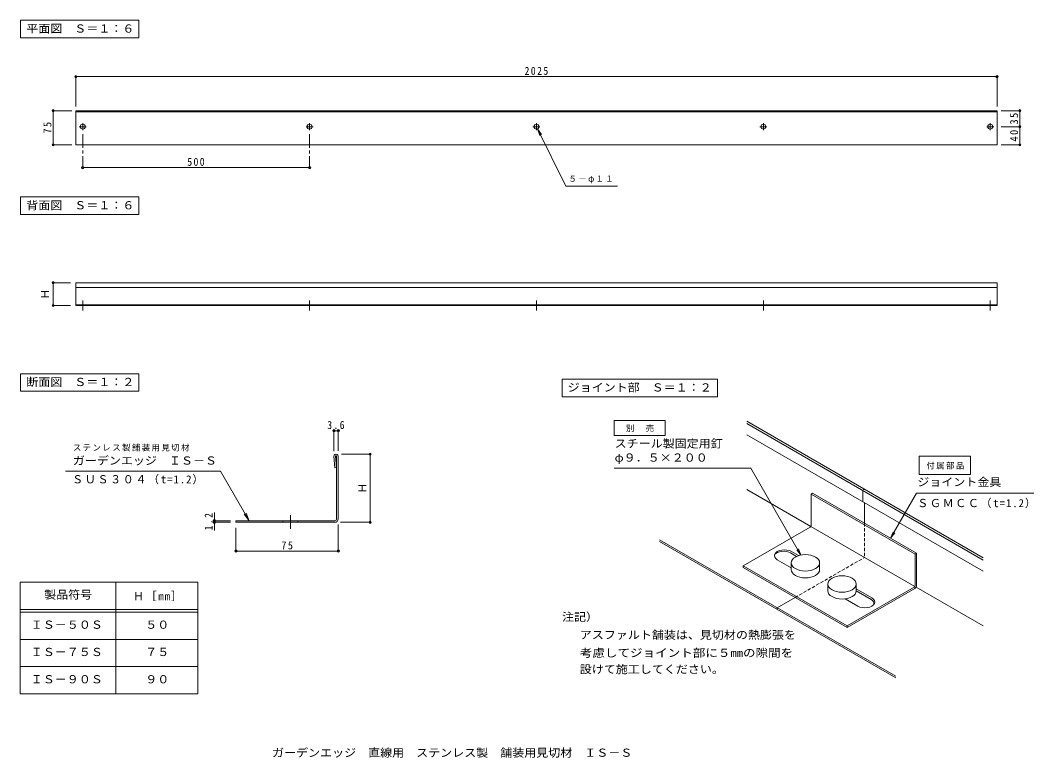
# Model space of a CAD drawing. Units: millimetres, scale not verified, with parts at other scales. Extents: x -374 to 369, y -272 to 268.
import ezdxf
from ezdxf.enums import TextEntityAlignment as Align

# ---------------------------------------------------------------- set-up
doc = ezdxf.new("R2010")
doc.units = ezdxf.units.MM
doc.header["$LTSCALE"] = 2
doc.header["$PDMODE"] = 32
doc.header["$PDSIZE"] = 1.6
for name, pattern in [('CHAIN1', [8, 5, -1, 1, -1]), ('DASHED1', [1.8, 1.2, -0.6]), ('DASHED2', [3, 2, -1]), ('DOUBLE_CHAIN1', [8.8, 5, -1, 0.6, -0.6, 0.6, -1])]:
    doc.linetypes.add(name, pattern=pattern)
for name, color, linetype, lineweight in [('A-0_通り芯', 3, 'Continuous', 9), ('A-4_文字', 7, 'Continuous', 9), ('A-5_建具', 7, 'Continuous', 9), ('A-F_断熱材', 7, 'Continuous', 9), ('D-0_通り芯', 3, 'Continuous', 9), ('D-2_仕上', 3, 'Continuous', 9), ('D-4_文字', 7, 'Continuous', 9), ('D-5_建具', 7, 'Continuous', 9), ('D-6_間仕切', 6, 'Continuous', 5), ('D-F_断熱材', 7, 'Continuous', 9)]:
    doc.layers.add(name, color=color, linetype=linetype, lineweight=lineweight)
doc.layers.add('F-5_F-5ﾚｲﾔ', color=2, linetype='Continuous')
doc.styles.add('ＭＳ ゴシック', font='')
doc.styles.get('ＭＳ ゴシック').set_extended_font_data('MS Gothic')

msp = doc.modelspace()

# ---------------------------------------------------------------- linework, layer by layer
at = {"layer": 'A-0_通り芯'}
for p, q in [((-333.254, 201.878), (-333.254, 176.878)), ((-333.254, 201.078), (341.745, 201.078)), ((-333.254, 176.878), (341.745, 176.878)), ((-333.254, 75.779), (-333.254, 59.112)), ((-333.254, 75.779), (341.745, 75.779)), ((341.745, 75.779), (341.745, 59.112)), ((-333.254, 72.346), (341.745, 72.346)), ((-333.254, 59.512), (341.745, 59.512)), ((-333.254, 59.112), (341.745, 59.112))]:
    msp.add_line(p, q, dxfattribs=at)
at = {"layer": 'A-0_通り芯', "linetype": 'DASHED2'}
msp.add_line((-333.254, 201.478), (341.745, 201.478), dxfattribs=at)
at = {"layer": 'A-0_通り芯', "linetype": 'CHAIN1'}
for p, q in [((-330.826, 190.212), (-325.683, 190.212)), ((-328.254, 187.64), (-328.254, 192.783)), ((-164.576, 190.212), (-159.433, 190.212)), ((-162.004, 187.64), (-162.004, 192.783)), ((1.674, 190.212), (6.817, 190.212)), ((4.245, 187.64), (4.245, 192.783)), ((167.924, 190.212), (173.067, 190.212)), ((170.495, 187.64), (170.495, 192.783)), ((334.174, 190.212), (339.317, 190.212)), ((336.745, 187.64), (336.745, 192.783)), ((-328.254, 62.848), (-328.254, 55.377)), ((-162.004, 62.848), (-162.004, 55.377)), ((4.245, 62.848), (4.245, 55.377)), ((170.495, 62.848), (170.495, 55.377)), ((336.745, 62.848), (336.745, 55.377))]:
    msp.add_line(p, q, dxfattribs=at)
at = {"layer": 'A-0_通り芯'}
msp.add_lwpolyline([(-333.254, 201.878), (341.745, 201.878), (341.745, 176.878)], dxfattribs=at)
for centre in [(-328.254, 190.212), (-162.004, 190.212), (4.245, 190.212), (170.495, 190.212), (336.745, 190.212)]:
    msp.add_circle(centre, 1.833, dxfattribs=at)
at = {"layer": 'A-4_文字'}
for p, q in [((-333.254, 204.878), (-333.254, 227.478)), ((-333.254, 226.878), (341.745, 226.878)), ((341.745, 204.878), (341.745, 227.478)), ((-336.254, 201.878), (-350.521, 201.878)), ((-349.921, 176.878), (-349.921, 201.878)), ((344.745, 201.878), (359.012, 201.878)), ((358.412, 190.212), (358.412, 201.878)), ((344.745, 190.212), (359.012, 190.212)), ((358.412, 176.878), (358.412, 190.212)), ((-336.254, 176.878), (-350.521, 176.878)), ((344.745, 176.878), (359.012, 176.878)), ((-328.254, 160.212), (-162.004, 160.212)), ((-350.521, 75.779), (-337.254, 75.779)), ((-349.921, 75.779), (-349.921, 59.112)), ((-350.521, 59.112), (-337.254, 59.112))]:
    msp.add_line(p, q, dxfattribs=at)
at = {"layer": 'A-4_文字', "linetype": 'CHAIN1'}
for p, q in [((-328.254, 184.64), (-328.254, 159.612)), ((-162.004, 184.64), (-162.004, 159.612))]:
    msp.add_line(p, q, dxfattribs=at)
at = {"layer": 'A-4_文字'}
for p in [(-333.254, 226.878), (341.745, 226.878), (-349.921, 201.878), (358.412, 201.878), (358.412, 190.212), (-349.921, 176.878), (358.412, 176.878), (-328.254, 160.212), (-162.004, 160.212), (-349.921, 75.779), (-349.921, 59.112)]:
    msp.add_point(p, dxfattribs=at)
at = {"layer": 'A-5_建具'}
for p, q in [((5.056, 188.567), (25.712, 146.674)), ((5.056, 188.567), (7.834, 184.41)), ((5.056, 188.567), (6.663, 183.833)), ((25.712, 146.674), (63.712, 146.674))]:
    msp.add_line(p, q, dxfattribs=at)
at = {"layer": 'A-F_断熱材'}
for p, q in [((-373.721, 268.215), (-287.141, 268.215)), ((-373.721, 268.215), (-373.721, 255.33)), ((-287.141, 268.215), (-287.141, 255.33)), ((-373.721, 255.33), (-287.141, 255.33)), ((-373.721, 138.664), (-287.141, 138.664)), ((-373.721, 138.664), (-373.721, 125.779)), ((-287.141, 138.664), (-287.141, 125.779)), ((-373.721, 125.779), (-287.141, 125.779))]:
    msp.add_line(p, q, dxfattribs=at)
at = {"layer": 'D-0_通り芯'}
for p, q in [((-143.4, -59.822), (-144.152, -51.547)), ((-142.205, -59.713), (-142.957, -51.438)), ((-142.2, -51.404), (-142.2, -97.422)), ((-141, -97.422), (-141, -51.404)), ((-143.4, -59.822), (-142.205, -59.713)), ((-216, -99.822), (-216, -98.622)), ((-143.394, -98.622), (-216, -98.622)), ((-216, -99.822), (-143.4, -99.822))]:
    msp.add_line(p, q, dxfattribs=at)
at = {"layer": 'D-0_通り芯', "linetype": 'DOUBLE_CHAIN1'}
msp.add_line((-176, -104.531), (-176, -93.912), dxfattribs=at)
at = {"layer": 'D-0_通り芯', "linetype": 'DASHED1'}
for p, q in [((-181.5, -99.822), (-181.5, -98.622)), ((-170.5, -99.822), (-170.5, -98.622))]:
    msp.add_line(p, q, dxfattribs=at)
at = {"layer": 'D-0_通り芯'}
for centre, radius, start, end in [((-142.579, -51.404), 1.579, 0, 185.1944), ((-142.579, -51.404), 0.379, 0, 185.1944), ((-143.4, -97.422), 1.2, 270, 0), ((-143.4, -97.422), 2.4, 270, 0)]:
    msp.add_arc(centre, radius, start, end, dxfattribs=at)
at = {"layer": 'D-2_仕上'}
for p, q in [((158.369, -25.756), (331.574, -125.756)), ((158.369, -27.456), (331.574, -127.456)), ((158.369, -35.756), (331.574, -135.756)), ((158.369, -75.756), (205.32, -102.863)), ((243.425, -76.563), (243.425, -84.863)), ((244.625, -85.556), (244.625, -100.556)), ((94.456, -112.656), (267.661, -212.656)), ((94.456, -113.856), (267.661, -213.856)), ((282.409, -147.37), (331.574, -175.756)), ((193.703, -154.956), (180.713, -162.456)), ((180.713, -162.456), (180.713, -163.656))]:
    msp.add_line(p, q, dxfattribs=at)
at = {"layer": 'D-2_仕上', "linetype": 'DASHED1'}
for p in [(244.625, -100.556), (193.703, -154.956)]:
    msp.add_line(p, (244.625, -125.556), dxfattribs=at)
at = {"layer": 'D-2_仕上'}
msp.add_arc((244.525, -76.785), 1.122, 66.54946, 168.57926, dxfattribs=at)
at = {"layer": 'D-4_文字'}
for p, q in [((-144.152, -32.099), (-144.152, -47.546)), ((-141, -32.699), (-144.152, -32.699)), ((-141, -32.099), (-141, -47.404)), ((-231.753, -98.622), (-231.753, -92.722)), ((-232.353, -98.622), (-220, -98.622)), ((-232.353, -99.822), (-220, -99.822)), ((-231.753, -99.822), (-231.753, -98.622)), ((-231.753, -99.822), (-231.753, -105.722)), ((-216, -121.513), (-216, -103.822)), ((-141, -121.513), (-141, -101.422)), ((-216, -120.913), (-141, -120.913))]:
    msp.add_line(p, q, dxfattribs=at)
for p in [(-144.152, -32.699), (-141, -32.699), (-117.596, -49.824), (-231.753, -98.622), (-231.753, -99.822), (-117.596, -99.822), (-216, -120.913), (-141, -120.913)]:
    msp.add_point(p, dxfattribs=at)
at = {"layer": 'D-5_建具'}
msp.add_line((161.242, -60.11), (61.074, -60.11), dxfattribs=at)
at = {"layer": 'D-5_建具', "color": 4}
msp.add_line((-144.6, -98.622), (-171.25, -98.622), dxfattribs=at)
at = {"layer": 'D-5_建具'}
msp.add_lwpolyline([(61.074, -25.09), (61.074, -36.149), (98.641, -36.149), (98.641, -25.09)], close=True, dxfattribs=at)
at = {"layer": 'D-6_間仕切'}
for p, q in [((206.52, -78.556), (205.481, -79.156)), ((281.691, -123.156), (205.481, -79.156)), ((205.481, -102.263), (205.481, -79.156)), ((204.881, -103.302), (155.598, -131.756)), ((205.32, -102.863), (281.53, -146.863)), ((190.505, -122.295), (194.886, -124.824)), ((191.105, -121.256), (196.331, -124.273)), ((281.691, -146.263), (281.691, -123.156)), ((282.73, -146.17), (282.73, -122.556)), ((231.808, -175.756), (155.598, -131.756)), ((155.598, -132.956), (155.598, -131.756)), ((231.808, -176.956), (155.598, -132.956)), ((180.713, -127.256), (190.92, -133.149)), ((190.92, -129.545), (190.92, -134.545)), ((211.74, -129.545), (211.74, -134.545)), ((217.767, -145.045), (217.767, -150.045)), ((281.091, -147.302), (231.808, -175.756)), ((281.53, -148.248), (231.808, -176.956)), ((238.587, -145.045), (238.587, -150.045)), ((230.363, -155.921), (239.602, -161.256)), ((238.587, -148.67), (249.995, -155.256)), ((238.587, -150.055), (249.395, -156.295)), ((231.808, -176.956), (231.808, -175.756))]:
    msp.add_line(p, q, dxfattribs=at)
msp.add_lwpolyline([(206.52, -78.556), (282.73, -122.556), (281.691, -123.156)], dxfattribs=at)
for centre, radius, end in [((204.281, -102.263), 1.2, 0), ((280.491, -146.263), 1.2, 360), ((280.33, -146.17), 2.4, 0)]:
    msp.add_arc(centre, radius, 300, end, dxfattribs=at)
for centre, major_axis, start_param, end_param in [((185.909, -124.256), (-7.348, 0), 3.9269908, 7.0685835), ((185.309, -125.295), (-7.348, 0), 3.9269908, 5.831974), ((201.33, -134.545), (10.41, 0), 3.1415927, 6.2831853), ((228.177, -150.045), (10.41, 0), 3.1415927, 6.2831853), ((244.798, -158.256), (7.348, 0), 3.9269908, 7.0685835), ((244.198, -159.295), (7.348, 0), 6.0908955, 7.0685835)]:
    msp.add_ellipse(centre, major_axis=major_axis, ratio=0.57735, start_param=start_param, end_param=end_param, dxfattribs=at)
for centre in [(201.33, -129.545), (228.177, -145.045)]:
    msp.add_ellipse(centre, major_axis=(10.41, 0), ratio=0.57735, dxfattribs=at)
at = {"layer": 'D-F_断熱材'}
for p, q in [((-373.721, 9.112), (-287.141, 9.112)), ((-373.721, 9.112), (-373.721, -3.772)), ((-287.141, 9.112), (-287.141, -3.772)), ((22.981, 5.122), (22.981, -7.762)), ((-373.721, -3.772), (-287.141, -3.772)), ((22.981, -7.762), (136.976, -7.762)), ((-116.996, -49.824), (-138.579, -49.824)), ((-117.596, -99.822), (-117.596, -49.824)), ((-227.245, -62.292), (-340.888, -62.292)), ((-206.27, -98.622), (-227.245, -62.292)), ((161.242, -60.11), (198.038, -123.843)), ((282.828, -78.386), (368.612, -78.386)), ((-206.27, -98.622), (-209.923, -93.861)), ((-206.27, -98.622), (-208.567, -93.078)), ((-116.996, -99.822), (-139.4, -99.822)), ((263.678, -111.556), (266.722, -107.589)), ((198.038, -123.843), (194.994, -119.876)), ((198.038, -123.843), (196.125, -119.223)), ((-374, -143.622), (-374, -225.622)), ((-374, -143.622), (-243.913, -143.622)), ((-303.913, -143.622), (-303.913, -225.622)), ((-243.913, -143.622), (-243.913, -225.622)), ((-374, -163.622), (-243.913, -163.622)), ((-374, -165.622), (-243.913, -165.622)), ((-374, -185.622), (-243.913, -185.622)), ((-374, -205.622), (-243.913, -205.622)), ((-374, -225.622), (-243.913, -225.622))]:
    msp.add_line(p, q, dxfattribs=at)
for points in [[(22.981, 5.122), (136.976, 5.122), (136.976, -7.762)], [(282.828, -78.386), (263.678, -111.556), (265.591, -106.936)]]:
    msp.add_lwpolyline(points, dxfattribs=at)
msp.add_lwpolyline([(322.229, -51.268), (322.229, -64.66), (284.662, -64.66), (284.662, -51.268)], close=True, dxfattribs=at)

# ---------------------------------------------------------------- texts
at = {"layer": 'A-4_文字', "color": 2, "style": 'ＭＳ ゴシック'}
msp.add_text('Ｈ', height=5.865, rotation=90, dxfattribs=at).set_placement((-351.121, 63.446), align=Align.BOTTOM_LEFT)
at = {"layer": 'A-4_文字', "color": 2, "char_height": 5.865, "attachment_point": 7, "style": 'ＭＳ ゴシック'}
for s, insert in [('\\T1.28;\\W0.9;2025', (-4.504, 228.078)), ('\\T1.27;\\W0.9;500', (-251.629, 161.412))]:
    msp.add_mtext(s, dxfattribs=dict(at, insert=insert))
at = {"layer": 'A-4_文字', "color": 2, "char_height": 5.865, "attachment_point": 7, "rotation": 90, "style": 'ＭＳ ゴシック'}
for s, insert in [('\\T1.27;\\W0.95;75', (-351.121, 185.128)), ('\\T1.27;\\W0.95;35', (357.212, 191.795)), ('\\T1.27;\\W0.95;40', (357.212, 179.295))]:
    msp.add_mtext(s, dxfattribs=dict(at, insert=insert))
at = {"layer": 'A-5_建具', "insert": (27.712, 148.674), "char_height": 4.399, "attachment_point": 7, "style": 'ＭＳ ゴシック'}
msp.add_mtext('\\T1.17;５－φ１１', dxfattribs=at)
at = {"layer": 'A-F_断熱材', "color": 2, "style": 'ＭＳ ゴシック', "width": 1.1}
for s, p in [('平面図\u3000Ｓ＝１：６', (-369.613, 257.399)), ('背面図\u3000Ｓ＝１：６', (-369.613, 127.848))]:
    msp.add_text(s, height=5.865, dxfattribs=at).set_placement(p, align=Align.BOTTOM_LEFT)
at = {"layer": 'D-4_文字', "color": 2, "char_height": 5.865, "attachment_point": 7, "style": 'ＭＳ ゴシック'}
for s, insert in [('\\T1.27;\\W0.9;3.6', (-149.076, -31.499)), ('\\T1.27;\\W0.95;75', (-182.75, -119.713))]:
    msp.add_mtext(s, dxfattribs=dict(at, insert=insert))
at = {"layer": 'D-4_文字', "color": 2, "insert": (-232.953, -105.722), "char_height": 5.865, "attachment_point": 7, "rotation": 90, "style": 'ＭＳ ゴシック'}
msp.add_mtext('\\T1.27;\\W0.9;1.2', dxfattribs=at)
at = {"layer": 'D-5_建具', "color": 2, "style": 'ＭＳ ゴシック', "width": 1.1}
for s, p in [('スチール製固定用釘', (61.503, -46.827)), ('φ９．５×２００', (61.503, -57.129))]:
    msp.add_text(s, height=5.865, dxfattribs=at).set_placement(p, align=Align.BOTTOM_LEFT)
at = {"layer": 'D-5_建具', "insert": (69.857, -33.619), "char_height": 4.399, "attachment_point": 7, "style": 'ＭＳ ゴシック'}
msp.add_mtext('\\T1.17;別\u3000売', dxfattribs=at)
at = {"layer": 'D-F_断熱材', "color": 2, "style": 'ＭＳ ゴシック'}
for s, width, p in [('断面図\u3000Ｓ＝１：２', 1.1, (-369.613, -1.704)), ('ジョイント部\u3000Ｓ＝１：２', 1.1, (27.088, -5.694)), ('ガーデンエッジ\u3000ＩＳ－Ｓ', 1.1, (-335.472, -59.311)), ('ジョイント金具', 1.1, (283.306, -75.057)), ('製品符号', 1.1, (-356.457, -157.622)), ('注記）', 1.1, (22.981, -173.87)), ('ＩＳ－５０Ｓ', 1.1, (-366.3, -179.622)), ('５０', 1.1, (-282.413, -179.622)), ('アスファルト舗装は、見切材の熱膨張を', 1.1, (35.981, -187.069)), ('ＩＳ－７５Ｓ', 1.1, (-366.3, -199.622)), ('７５', 1.1, (-282.413, -199.622)), ('考慮してジョイント部に５mmの隙間を', 1.15, (35.981, -200.267)), ('設けて施工してください。', 1.1, (35.981, -212.279)), ('ＩＳ－９０Ｓ', 1.1, (-366.3, -219.622)), ('９０', 1.1, (-282.413, -219.622))]:
    msp.add_text(s, height=5.865, dxfattribs=dict(at, width=width)).set_placement(p, align=Align.BOTTOM_LEFT)
msp.add_text('Ｈ', height=5.865, rotation=90, dxfattribs=at).set_placement((-118.596, -78.823), align=Align.BOTTOM_LEFT)
at = {"layer": 'D-F_断熱材', "char_height": 4.399, "attachment_point": 7, "style": 'ＭＳ ゴシック'}
for s, insert in [('\\T1.17;ステンレス製舗装用見切材', (-335.472, -47.82)), ('\\T1.17;付属部品', (289.946, -60.964))]:
    msp.add_mtext(s, dxfattribs=dict(at, insert=insert))
at = {"layer": 'D-F_断熱材', "color": 2, "char_height": 5.865, "attachment_point": 7, "style": 'ＭＳ ゴシック'}
for s, insert in [('\\T1.16;ＳＵＳ３０４（t=1.2）', (-335.972, -72.046)), ('\\T1.16;ＳＧＭＣＣ（t=1.2）', (283.306, -89.489)), ('\\T1.16;Ｈ［mm］', (-291.414, -157.622))]:
    msp.add_mtext(s, dxfattribs=dict(at, insert=insert))
at = {"layer": 'F-5_F-5ﾚｲﾔ', "style": 'ＭＳ ゴシック', "width": 1.1}
msp.add_text('ガーデンエッジ\u3000直線用\u3000ステンレス製\u3000舗装用見切材\u3000ＩＳ－Ｓ', height=5.865, dxfattribs=at).set_placement((-189.5, -273.486), align=Align.BOTTOM_LEFT)

doc.saveas('drawing.dxf')
